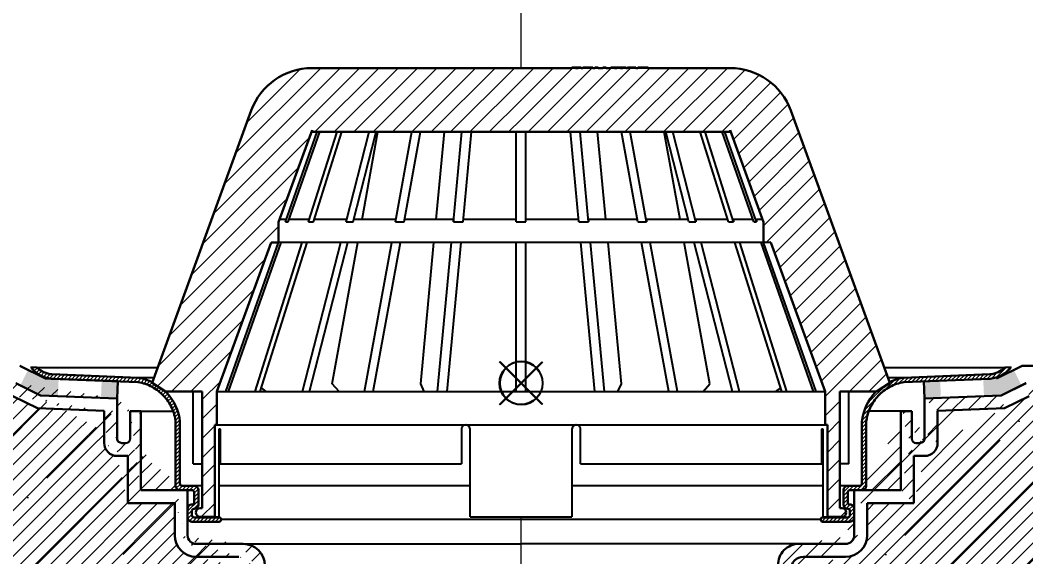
# Model space of a CAD drawing. Header units: millimetres. Extents: x -4447806 to 13389969, y -2188499 to 852203.
# Drawn here: x 4566402.7 to 4566751.5, y -556022 to -555835.8 of the extents above; entities that cross this region are included whole.
import ezdxf

# ---------------------------------------------------------------- set-up
doc = ezdxf.new("R2010")
doc.units = ezdxf.units.MM
doc.set_wipeout_variables(frame=1)
for name, pattern in [('ACAD_ISO03W100', [30, 12, -18]), ('ACAD_ISO04W100', [30, 24, -3, 0, -3]), ('CENTER', [2, 1.25, -0.25, 0.25, -0.25])]:
    doc.linetypes.add(name, pattern=pattern)
for name, color, linetype, lineweight in [('АР_Оси', 195, 'Continuous', 9), ('Маркер', 40, 'Continuous', 25), ('маскировка', 93, 'Continuous', 25), ('Основной', 7, 'Continuous', 30), ('Штриховка', 255, 'Continuous', 15)]:
    doc.layers.add(name, color=color, linetype=linetype, lineweight=lineweight)
pattern_1 = [(45, (4554050.788237893, -556361.9656053446), (-2.645192017280208, 2.645192017280208), [])]
pattern_2 = [(45, (4552168.695191167, -584349.4639847695), (-0.661298004320052, 0.6612980043200519), [])]
pattern_3 = [(45, (4554614.361343608, -559036.6908131054), (-26.45192017280208, 26.45192017280208), []), (45, (4554640.813262786, -559036.6908131054), (-26.45192017280208, 26.45192017280208), [46.76083032398397, -9.352166064796796, 0, -9.352166064796796])]
pattern_4 = [(45, (4564144.344276968, -582348.9086136111), (-3.359393861945864, 3.359393861945864), [])]

# ---------------------------------------------------------------- blocks, each defined once
blk = doc.blocks.new('маркер')
at = {"layer": 'Маркер'}
for p, q in [((4.949747468304849, -4.94974746830394), (-4.949747468306668, 4.949747468305759)), ((-4.949747468304849, -4.94974746830394), (4.949747468306668, 4.949747468305759))]:
    blk.add_line(p, q, dxfattribs=at)
blk.add_circle((0, 9.094947017729282e-13), 5, dxfattribs=at)
blk = doc.blocks.new('g6')
blk.add_blockref('маркер', (0, 0))
blk = doc.blocks.new('g5')
at = {"layer": 'Маркер'}
blk.add_blockref('маркер', (9.094947017729282e-13, -9.094947017729282e-13), dxfattribs=at)

msp = doc.modelspace()

# ---------------------------------------------------------------- hatches: boundary and pattern name
at = {"layer": 'Штриховка', "linetype": 'Continuous', "ltscale": 100, "transparency": 33554687}
h = msp.add_hatch(dxfattribs=at)
h.set_pattern_fill('ANSI31', color=256, scale=7.481732851837434, style=0)
h.set_pattern_definition(pattern_2)
edge = h.paths.add_edge_path()
edge.add_line((4566443.746954819, -555959.8384823925), (4566413.726320701, -555958.6411821761))
edge.add_arc((4566414.674589598, -555949.7654417077), 8.926252452578725, 226.4300074542204, 263.9017492738054, ccw=False)
edge.add_line((4566408.522257799, -555956.2328056066), (4566406.386465978, -555956.120872819))
edge.add_arc((4566414.674589598, -555949.7654417077), 10.4443524737345, 217.481416721961, 264.1899342890405)
edge.add_line((4566413.617296522, -555960.1561409174), (4566443.567169607, -555961.3506189984))
edge.add_arc((4566441.05744361, -555976.7964410736), 15.6483911319164, 5.680913267206279, 80.77090868461403, ccw=False)
edge.add_line((4566456.628979244, -555975.2474339791), (4566456.611883141, -555997.2946409963))
edge.add_arc((4566458.111241093, -555997.2946409963), 1.499358045651048, 180.000000000026, 269.999999999584)
edge.add_line((4566458.111241093, -555998.7939990363), (4566462.281416764, -555998.7950633774))
edge.add_arc((4566462.281416906, -555999.5447424062), 0.7496790228350506, 2.0799006961169653e-10, 90.00000000020799, ccw=False)
edge.add_line((4566463.031095881, -555999.5447424062), (4566463.028508281, -556003.2079891016))
edge.add_arc((4566462.428765072, -556003.2079891016), 0.5997432182103375, -90.00000000416048, 2.1859136722923722e-09, ccw=False)
edge.add_line((4566462.428765072, -556003.8077323106), (4566462.304981655, -556003.8077323106))
edge.add_arc((4566462.294312032, -556005.2964206923), 1.488726621059829, 89.58935932809365, 179.5893594131216)
edge.add_line((4566460.805623561, -556005.285751034), (4566460.805623561, -556008.2629038392))
edge.add_arc((4566462.300276658, -556008.2608980848), 1.494654381975562, 180.0768881637432, 270.1803612443576)
edge.add_line((4566462.304981655, -556009.7555450606), (4566471.793684775, -556009.7555450606))
edge.add_arc((4566471.793684775, -556009.1558018517), 0.5997432182195237, 269.9999998419031, 360.0000000017227)
edge.add_line((4566472.393427984, -556009.1558018517), (4566472.393427984, -556008.8559302471))
edge.add_arc((4566471.793684775, -556008.8559302471), 0.5997432182212249, 359.9999999984398, 450.0000000036404)
edge.add_line((4566471.793684775, -556008.2561870206), (4566463.054660631, -556008.2561870206))
edge.add_arc((4566463.05466063, -556007.5065079916), 0.7496790228186769, 179.9999999997887, 270.0000000004161, ccw=False)
edge.add_line((4566462.304981655, -556007.5065079916), (4566462.304981655, -556005.9068335773))
edge.add_arc((4566462.904724863, -556005.9068335773), 0.5997432181912846, 89.99999999401928, 180.0000000033804, ccw=False)
edge.add_line((4566462.904724863, -556005.3070903507), (4566463.028508281, -556005.3070903507))
edge.add_arc((4566463.063490902, -556003.8427149493), 1.464793205171871, 268.6315148099226, 361.3684851931973)
edge.add_line((4566464.527866375, -556003.8077323106), (4566464.530453974, -555998.7950633774))
edge.add_arc((4566463.031095881, -555998.7950633774), 1.499358045651048, 359.9999999990639, 449.9999999990639)
edge.add_line((4566463.031095881, -555997.2957053373), (4566458.886677917, -555997.2946409963))
edge.add_arc((4566458.886677918, -555996.5449619674), 0.749679022810469, 179.9999999991874, 270.0000000004161, ccw=False)
edge.add_line((4566458.136998942, -555996.5449619674), (4566458.136998942, -555975.0496858557))
edge.add_arc((4566441.041564969, -555976.810033615), 17.18582802918421, 5.879129274825019, 80.9428355285255)
h = msp.add_hatch(dxfattribs=at)
h.set_pattern_fill('ANSI31', color=256, scale=7.481732851837434, style=0)
h.set_pattern_definition(pattern_2)
edge = h.paths.add_edge_path()
edge.add_line((4566709.05382821, -555959.8384823925), (4566739.074462328, -555958.6411821761))
edge.add_arc((4566738.126193432, -555949.7654417077), 8.926252452578725, 276.0982507261946, 313.5699925457796)
edge.add_line((4566744.278525371, -555956.2328056066), (4566746.414317193, -555956.120872819))
edge.add_arc((4566738.126193432, -555949.7654417077), 10.4443524737345, 275.8100657109595, 322.51858327803905, ccw=False)
edge.add_line((4566739.183486507, -555960.1561409174), (4566709.233613423, -555961.3506189984))
edge.add_arc((4566711.74333956, -555976.7964410736), 15.6483911319164, 99.22909131538596, 174.3190867327937)
edge.add_line((4566696.171803927, -555975.2474339791), (4566696.188900029, -555997.2946409963))
edge.add_arc((4566694.689541936, -555997.2946409963), 1.499358045651048, 270.0000000004161, 359.999999999974, ccw=False)
edge.add_line((4566694.689541936, -555998.7939990363), (4566690.519366265, -555998.7950633774))
edge.add_arc((4566690.519366265, -555999.5447424062), 0.7496790228350506, 89.99999999979198, 179.999999999792)
edge.add_line((4566689.769687289, -555999.5447424062), (4566689.772274889, -556003.2079891016))
edge.add_arc((4566690.372018099, -556003.2079891016), 0.5997432182484431, 180.0000000020802, 270.0000000026002)
edge.add_line((4566690.372018099, -556003.8077323106), (4566690.495801517, -556003.8077323106))
edge.add_arc((4566690.508296906, -556005.29196767), 1.484287958561618, 0.23997220420727672, 90.48235087854312, ccw=False)
edge.add_line((4566691.992571868, -556005.285751034), (4566691.995159468, -556008.2629038392))
edge.add_arc((4566690.500506514, -556008.2608980848), 1.494654381981013, 269.81963875585177, 359.9231118360467, ccw=False)
edge.add_line((4566690.495801516, -556009.7555450606), (4566681.007098395, -556009.7555450606))
edge.add_arc((4566681.030217705, -556009.0999866766), 0.6559659295303978, 198.280002221216, 267.98020263747173, ccw=False)
edge.add_line((4566680.407355187, -556009.3057376539), (4566680.407355187, -556009.0058660493))
edge.add_arc((4566681.016386843, -556008.8783545992), 0.6222369087038284, 90.85531749606588, 191.8250659980182, ccw=False)
edge.add_line((4566681.007098396, -556008.2561870206), (4566689.746122541, -556008.2561870206))
edge.add_arc((4566689.746122399, -556007.5065079916), 0.7496790228398139, 270.0000000012481, 359.9999999994604)
edge.add_line((4566690.495801516, -556007.5065079916), (4566690.495801516, -556005.9068335773))
edge.add_arc((4566689.896058165, -556005.9068335773), 0.599743218202172, 359.9999999976598, 450.0000000054605)
edge.add_line((4566689.896058165, -556005.3070903507), (4566689.772274747, -556005.3070903507))
edge.add_arc((4566689.772274889, -556003.8077323106), 1.499358045749034, 180.0000000015602, 269.9999999962556, ccw=False)
edge.add_line((4566688.272916796, -556003.8077323106), (4566688.270329196, -555998.7950633774))
edge.add_arc((4566689.769687289, -555998.7950633774), 1.499358045651048, 90.0000000009361, 180.0000000009361, ccw=False)
edge.add_line((4566689.769687289, -555997.2957053373), (4566693.914105253, -555997.2946409963))
edge.add_arc((4566693.914105112, -555996.5449619674), 0.749679022810469, 269.999999999584, 360.0000000008126)
edge.add_line((4566694.663784087, -555996.5449619674), (4566694.663784087, -555975.0496858557))
edge.add_arc((4566711.75921806, -555976.810033615), 17.18582802918421, 99.0571644714745, 174.120870725175, ccw=False)
at = {"layer": 'Штриховка', "linetype": 'ACAD_ISO03W100', "ltscale": 0.5}
h = msp.add_hatch(color=256, dxfattribs=at)
h.dxf.hatch_style = 1
h.paths.add_polyline_path([(4566405.445560146, -555957.1021955052), (4566411.446150361, -555960.0685888706), (4566416.058282943, -555960.2525325927), (4566415.798871474, -555966.1754291857), (4566409.810020193, -555965.9365783611), (4566402.793092638, -555962.4677584261)])
h = msp.add_hatch(color=256, dxfattribs=at)
h.dxf.hatch_style = 1
h.paths.add_polyline_path([(4566747.355223025, -555957.1021955052), (4566741.354632668, -555960.0685888706), (4566736.742500227, -555960.2525325927), (4566737.001911555, -555966.1754291857), (4566742.990762978, -555965.9365783611), (4566750.007690391, -555962.4677584261)])
at = {"layer": 'Штриховка'}
h = msp.add_hatch(dxfattribs=at)
h.set_pattern_fill('ANSI35', color=256, scale=149.6346570367487)
h.set_pattern_definition(pattern_3)
h.paths.add_polyline_path([(4565977.899553986, -556036.4921491861), (4566483.058561746, -556036.7665284656), (4566436.364687341, -555972.7594800584), (4566400.144722955, -555966.1762222192), (4566311.547046789, -555966.1762222192), (4566307.674440598, -555967.6695964431), (4566191.298391115, -555967.660679998), (4566184.385199905, -555961.6748870854), (4565977.899549458, -555961.6748214298)])
h = msp.add_hatch(dxfattribs=at)
h.set_pattern_fill('ANSI31', color=256, scale=29.92693140734973)
h.set_pattern_definition(pattern_1)
edge = h.paths.add_edge_path()
edge.add_line((4566311.547049336, -555966.1680634329), (4566400.144722672, -555966.1762222723))
edge.add_line((4566311.547463363, -555961.6716934433), (4566311.547048628, -555966.1762222722))
edge.add_line((4566311.547462938, -555961.6763972559), (4566401.199262451, -555961.6798480732))
edge.add_line((4566436.364686633, -555966.9956468475), (4566409.810020193, -555965.9365783612))
edge.add_line((4566401.199262451, -555961.6798480732), (4566409.810020193, -555965.9365783611))
edge.add_line((4566436.364686633, -555980.9541982592), (4566436.364686633, -555966.9956468474))
edge.add_line((4566440.862760771, -555971.3931942192), (4566440.862760771, -555980.9541982592))
edge.add_line((4566444.611155792, -555971.3931942192), (4566440.862760771, -555971.3931942192))
edge.add_line((4566444.611155792, -555998.8640400157), (4566444.611155792, -555971.3931942192))
edge.add_line((4566431.866612496, -555971.3179021429), (4566431.866612496, -555982.4535563169))
edge.add_line((4566408.674546277, -555970.3929428183), (4566431.866612496, -555971.3179021429))
edge.add_line((4566400.144722672, -555966.1762222723), (4566408.674546277, -555970.3929428185))
edge.add_line((4566440.113081655, -555986.9516304549), (4566440.113081655, -556003.3621141537))
edge.add_line((4566436.364686633, -555986.9516304549), (4566440.113081655, -555986.9516304549))
edge.add_arc((4566436.364686633, -555982.4535563169), 4.498074136951645, 180, 270)
edge.add_arc((4566437.864044585, -555980.9541982592), 1.499358045643866, 180, 225.0000096606346)
edge.add_arc((4566438.664673968, -555979.0254586618), 3.520867302818248, 238.0947168603989, 280.4925637572651)
edge.add_line((4566460.805623561, -555998.8640400157), (4566444.611155792, -555998.8640400157))
edge.add_line((4566440.113081655, -556003.3621141537), (4566456.307549424, -556003.3621141537))
edge.add_line((4566460.805623561, -556014.4595484652), (4566460.805623561, -555998.8640400158))
edge.add_arc((4566463.804339748, -556014.4595484652), 2.99871609130086, 180, 270)
edge.add_line((4566480.059843862, -556017.458264563), (4566463.804339748, -556017.458264563))
edge.add_arc((4566463.804339748, -556014.4595484652), 7.496790228251794, 180, 270)
edge.add_line((4566456.307549424, -556003.3621141537), (4566456.307549424, -556014.4595484652))
edge.add_arc((4566480.059843862, -556024.9550547987), 7.496790228252504, 0, 90)
edge.add_arc((4566478.560485769, -556026.4544128389), 4.49807413695129, 0, 90)
edge.add_line((4566463.804339748, -556021.956338701), (4566478.560485769, -556021.956338701))
edge.add_line((4566483.058558492, -556026.45082505), (4566483.058553539, -556332.3198779435))
edge.add_line((4566487.556132711, -556338.4316733563), (4566487.556634044, -556024.9549402372))
edge.add_line((4566485.575479026, -556338.4316399272), (4566487.556219876, -556338.4316399272))
edge.add_line((4566483.058553539, -556332.3198779435), (4566485.575479026, -556338.4316399271))
at = {"layer": 'Штриховка', "linetype": 'ACAD_ISO03W100', "ltscale": 0.5}
h = msp.add_hatch(color=256, dxfattribs=at)
h.dxf.hatch_style = 1
h.paths.add_polyline_path([(4566430.986708058, -555960.8479166464), (4566436.600943845, -555961.0718268115), (4566436.364686633, -555966.9956468475), (4566430.750450847, -555966.7717366647)])
at = {"layer": 'Штриховка'}
h = msp.add_hatch(dxfattribs=at)
h.set_pattern_fill('ANSI31', color=256, scale=29.92693140734973)
h.set_pattern_definition(pattern_1)
edge = h.paths.add_edge_path()
edge.add_line((4566841.253733694, -555966.1680634329), (4566752.656060358, -555966.1762222723))
edge.add_line((4566841.253319666, -555961.6716934433), (4566841.253734542, -555966.1762222722))
edge.add_line((4566841.25332009, -555961.6763972559), (4566751.601520577, -555961.6798480732))
edge.add_line((4566752.656060358, -555966.1762222723), (4566744.126236752, -555970.3929428185))
edge.add_line((4566742.990762978, -555965.9365783611), (4566751.601520577, -555961.679848073))
edge.add_line((4566742.990762978, -555965.9365783611), (4566716.436096537, -555966.9956468474))
edge.add_line((4566720.934170675, -555971.3179021429), (4566720.934170675, -555982.4535563169))
edge.add_line((4566744.126236752, -555970.3929428183), (4566720.934170675, -555971.3179021429))
edge.add_line((4566716.436096537, -555980.9541982592), (4566716.436096537, -555966.9956468474))
edge.add_arc((4566714.936738444, -555980.9541982592), 1.499358045643866, 314.9999903393654, 360)
edge.add_arc((4566714.136109062, -555979.0254586618), 3.520867302818248, 259.5074362427349, 301.9052831396011)
edge.add_arc((4566713.494932838, -555980.930359249), 1.55709299937179, 180.8772287216313, 270)
edge.add_line((4566711.938022399, -555971.3931942192), (4566711.938022399, -555980.9541982592))
edge.add_line((4566708.189627238, -555998.8640400157), (4566708.189627238, -555971.3931942192))
edge.add_line((4566712.687701375, -555986.9516304549), (4566712.687701375, -556003.3621141537))
edge.add_line((4566716.436096537, -555986.9516304549), (4566712.687701374, -555986.9516304549))
edge.add_arc((4566716.436096537, -555982.4535563169), 4.498074136951645, 270, 360)
edge.add_line((4566708.189627238, -555971.3931942192), (4566711.938022399, -555971.3931942192))
edge.add_line((4566691.995159468, -555998.8640400157), (4566708.189627237, -555998.8640400157))
edge.add_line((4566712.687701375, -556003.3621141537), (4566696.493233606, -556003.3621141537))
edge.add_line((4566696.493233606, -556003.3621141537), (4566696.493233606, -556014.4595484652))
edge.add_line((4566691.995159468, -556014.4595484652), (4566691.995159468, -555998.8640400158))
edge.add_arc((4566688.996443423, -556014.4595484652), 2.99871609130086, 270, 360)
edge.add_line((4566672.919748459, -556017.458264563), (4566688.996443423, -556017.458264563))
edge.add_arc((4566672.795531204, -556024.6551677531), 7.197975091454373, 89.01115812475773, 182.3877865812512)
edge.add_arc((4566674.297262667, -556026.1602559718), 4.205682621826334, 88.33981322064828, 184.0106970183744)
edge.add_line((4566688.996443423, -556021.956338701), (4566674.419106551, -556021.956338701))
edge.add_arc((4566688.996443423, -556014.4595484652), 7.496790228251794, 270, 360)
edge.add_line((4566670.101879722, -556026.4544128389), (4566670.10187491, -556332.3198779436))
edge.add_line((4566665.603888078, -556338.4316733563), (4566665.603805866, -556024.9550547987))
edge.add_line((4566667.584541764, -556338.4316399272), (4566665.603800914, -556338.4316399272))
edge.add_line((4566670.101874911, -556332.3198779435), (4566667.584541764, -556338.4316399271))
at = {"layer": 'Штриховка', "linetype": 'ACAD_ISO03W100', "ltscale": 0.5}
h = msp.add_hatch(color=256, dxfattribs=at)
h.dxf.hatch_style = 1
h.paths.add_polyline_path([(4566721.81413242, -555960.8498676936), (4566716.199839327, -555961.0718268115), (4566716.436096537, -555966.9956468475), (4566722.050332324, -555966.7717366647)])

# ---------------------------------------------------------------- linework, layer by layer
at = {"ltscale": 50}
for p, q in [((4566408.5196702, -555956.2317412655), (4566744.281112971, -555956.2317412655)), ((4566709.05641581, -555959.8374180514), (4566443.74436722, -555959.8374180514)), ((4566444.611155792, -555971.3931942192), (4566455.744546542, -555971.3931942192)), ((4566708.189627238, -555971.3931942192), (4566697.056236629, -555971.3931942192)), ((4566689.772274889, -555997.2946409963), (4566463.028508281, -555997.2946409963)), ((4566680.407355187, -556009.0058660493), (4566472.393427984, -556009.0058660493)), ((4566479.80078331, -556017.4582274371), (4566576.400391585, -556017.4582093074)), ((4566672.99999986, -556017.4582274371), (4566576.400391585, -556017.4582093074))]:
    msp.add_line(p, q, dxfattribs=at)
at = {"layer": 'АР_Оси', "linetype": 'CENTER', "ltscale": 1000}
msp.add_lwpolyline([(4566576.626587583, -556974.1272595993), (4566576.482004598, -555639.8556224327)], dxfattribs=at)
at = {"layer": 'Основной', "ltscale": 0.5}
for p, q in [((4566402.597792013, -555955.6944006315), (4566411.446150361, -555960.0685888706)), ((4566750.202991016, -555955.6944006315), (4566741.354632668, -555960.0685888706)), ((4566954.547098681, -555955.6873417379), (4566750.202991016, -555955.6944006315)), ((4566436.600943845, -555961.0718268115), (4566411.446150361, -555960.0685888706)), ((4566401.199262451, -555961.6798480732), (4566409.810020193, -555965.9365783611)), ((4566742.990762978, -555965.9365783611), (4566751.601520577, -555961.6798480732)), ((4566751.491607783, -555961.7341834826), (4566742.990762978, -555965.9365783611)), ((4566400.144722672, -555966.1762222723), (4566408.674546277, -555970.3929428183)), ((4566409.810020193, -555965.9365783611), (4566436.364686633, -555966.9956468475)), ((4566436.364686633, -555966.9956468475), (4566409.810020193, -555965.9365783611)), ((4566436.364686633, -555980.9541982592), (4566436.364686633, -555966.9956468475)), ((4566742.990762978, -555965.9365783611), (4566716.436096537, -555966.9956468475)), ((4566716.436096537, -555980.9541982592), (4566716.436096537, -555966.9956468475)), ((4566752.656060358, -555966.1762222723), (4566744.126236752, -555970.3929428183)), ((4566408.674546277, -555970.3929428183), (4566431.866612496, -555971.3179021429)), ((4566744.126236752, -555970.3929428183), (4566720.934170675, -555971.3179021429)), ((4566431.866612496, -555971.3179021429), (4566431.866612496, -555982.4535563169)), ((4566444.611155792, -555971.3931942192), (4566440.862760771, -555971.3931942192)), ((4566440.862760771, -555971.3931942192), (4566440.862760771, -555980.9541982592)), ((4566444.611155792, -555998.8640400157), (4566444.611155792, -555971.3931942192)), ((4566708.189627238, -555998.8640400157), (4566708.189627238, -555971.3931942192)), ((4566708.189627238, -555971.3931942192), (4566711.938022399, -555971.3931942192)), ((4566711.938022399, -555971.3931942192), (4566711.938022399, -555980.9541982592)), ((4566720.934170675, -555971.3179021429), (4566720.934170675, -555982.4535563169)), ((4566456.611883142, -555997.2946409963), (4566456.628979244, -555975.2474339791)), ((4566458.136998942, -555975.0496858557), (4566458.136998942, -555996.5449619674)), ((4566694.663784087, -555975.0496858557), (4566694.663784087, -555996.5449619674)), ((4566696.188900029, -555997.2946409963), (4566696.171803927, -555975.2474339791)), ((4566436.364686633, -555986.9516304549), (4566440.113081655, -555986.9516304549)), ((4566440.113081655, -555986.9516304549), (4566440.113081655, -556003.3621141537)), ((4566716.436096537, -555986.9516304549), (4566712.687701375, -555986.9516304549)), ((4566712.687701375, -555986.9516304549), (4566712.687701375, -556003.3621141537)), ((4566460.805623561, -555998.8640400157), (4566444.611155792, -555998.8640400157)), ((4566462.278829305, -555998.7939990363), (4566458.111241093, -555998.7939990363)), ((4566458.886677918, -555997.2946409963), (4566463.028508281, -555997.2946409963)), ((4566460.805623561, -556014.4595484652), (4566460.805623561, -555998.8640400157)), ((4566464.527866375, -555998.7939990363), (4566464.527866375, -556003.8077323106)), ((4566688.272916796, -555998.7939990363), (4566688.272916796, -556003.8077323106)), ((4566693.914105112, -555997.2946409963), (4566689.772274889, -555997.2946409963)), ((4566690.521953865, -555998.7939990363), (4566694.689541936, -555998.7939990363)), ((4566691.995159468, -556014.4595484652), (4566691.995159468, -555998.8640400157)), ((4566691.995159468, -555998.8640400157), (4566708.189627238, -555998.8640400157)), ((4566463.028508281, -556003.2079891016), (4566463.028508281, -555999.5436780653)), ((4566689.772274889, -556003.2079891016), (4566689.772274889, -555999.5436780653)), ((4566440.113081655, -556003.3621141537), (4566456.307549424, -556003.3621141537)), ((4566456.307549424, -556003.3621141537), (4566456.307549424, -556014.4595484652)), ((4566462.304981655, -556003.8077323106), (4566462.428765072, -556003.8077323106)), ((4566463.028508281, -556005.3070903507), (4566462.904724863, -556005.3070903507)), ((4566689.772274889, -556005.3070903507), (4566689.896058165, -556005.3070903507)), ((4566690.495801516, -556003.8077323106), (4566690.372018099, -556003.8077323106)), ((4566712.687701375, -556003.3621141537), (4566696.493233606, -556003.3621141537)), ((4566696.493233606, -556003.3621141537), (4566696.493233606, -556014.4595484652)), ((4566462.304981655, -556005.9068335773), (4566462.304981655, -556007.5065079916)), ((4566463.05466063, -556008.2561870206), (4566471.793684775, -556008.2561870206)), ((4566472.393427984, -556008.8559302471), (4566472.393427984, -556009.1558018517)), ((4566680.407355187, -556008.8559302471), (4566680.407355187, -556009.1558018517)), ((4566689.746122399, -556008.2561870206), (4566681.007098396, -556008.2561870206)), ((4566690.495801516, -556005.9068335773), (4566690.495801516, -556007.5065079916)), ((4566471.793684775, -556009.7555450606), (4566462.304981655, -556009.7555450606)), ((4566681.007098396, -556009.7555450606), (4566690.495801516, -556009.7555450606)), ((4566480.059843862, -556017.458264563), (4566463.804339748, -556017.458264563)), ((4566672.919748459, -556017.458264563), (4566688.996443423, -556017.458264563)), ((4566463.804339748, -556021.956338701), (4566478.560485769, -556021.956338701)), ((4566688.996443423, -556021.956338701), (4566674.419106552, -556021.956338701))]:
    msp.add_line(p, q, dxfattribs=at)
at = {"layer": 'Основной', "ltscale": 50}
for p, q in [((4566406.383878378, -555956.119808478), (4566408.5196702, -555956.2317412655)), ((4566746.416904792, -555956.119808478), (4566744.281112971, -555956.2317412655))]:
    msp.add_line(p, q, dxfattribs=at)
at = {"layer": 'Основной'}
for p, q in [((4566436.364686633, -555966.9956468475), (4566436.600943845, -555961.0718268115)), ((4566716.436096537, -555966.9956468475), (4566716.199839327, -555961.0718268115))]:
    msp.add_line(p, q, dxfattribs=at)
at = {"layer": 'Основной', "ltscale": 0.5}
for points in [[(4566443.564582006, -555961.3495546574), (4566413.614708922, -555960.1550765764)], [(4566443.74436722, -555959.8374180514), (4566413.7237331, -555958.640117835)], [(4566709.05641581, -555959.8374180514), (4566739.07705007, -555958.640117835)], [(4566709.236201024, -555961.3495546574), (4566739.186074108, -555960.1550765764)]]:
    msp.add_lwpolyline(points, dxfattribs=at)
at = {"layer": 'Основной', "ltscale": 50}
for centre, radius, start, end in [((4566414.711696549, -555949.6932483274), 10.51918399984979, 217.6572846201899, 264.0140669382382), ((4566414.672001997, -555949.7643773666), 8.926252452534024, 226.429997026246, 263.9017555997448), ((4566738.128781173, -555949.7643773666), 8.926252452534024, 276.0982444002552, 313.570002973754), ((4566738.08908648, -555949.6932483274), 10.51918399984979, 275.9859330617617, 322.3427153798101)]:
    msp.add_arc(centre, radius, start, end, dxfattribs=at)
at = {"layer": 'Основной', "ltscale": 0.5}
for centre, radius, start, end in [((4566441.035968384, -555976.8146012342), 17.19186358081284, 5.892361615065084, 80.93589892925252), ((4566711.764814787, -555976.8146012342), 17.19186358081284, 99.0641010707475, 174.1076383849349), ((4566437.864044585, -555980.9541982592), 1.499358045643866, 180, 225.0000096593461), ((4566439.305850191, -555980.930359249), 1.55709299937179, 270, 359.1227712767312), ((4566713.494932838, -555980.930359249), 1.55709299937179, 180.8772287232689, 270), ((4566714.936738444, -555980.9541982592), 1.499358045643866, 314.9999903406539, 0), ((4566436.364686633, -555982.4535563169), 4.498074136951645, 180, 270), ((4566438.664673968, -555979.0254586618), 3.520867302818248, 238.0947168502283, 280.4925637680124), ((4566714.136109062, -555979.0254586618), 3.520867302818248, 259.5074362319875, 301.9052831497716), ((4566716.436096537, -555982.4535563169), 4.498074136951645, 270, 0), ((4566458.111241093, -555997.2946409963), 1.49935804565043, 180, 270), ((4566458.886677918, -555996.5449619674), 0.7496790228245046, 180, 270), ((4566462.278829305, -555999.5436780653), 0.74967902282557, 0, 90), ((4566463.028508281, -555998.7939990363), 1.49935804565043, 0, 90), ((4566689.772274889, -555998.7939990363), 1.49935804565043, 90, 180), ((4566690.521953865, -555999.5436780653), 0.74967902282557, 90, 180), ((4566693.914105112, -555996.5449619674), 0.7496790228245046, 270, 0), ((4566694.689541936, -555997.2946409963), 1.49935804565043, 270, 0), ((4566462.294312032, -556005.2964206923), 1.488726620967527, 89.58936553843668, 180.4106413452712), ((4566462.904724863, -556005.9068335773), 0.5997432182601721, 90, 180), ((4566462.428765072, -556003.2079891016), 0.5997432182530695, 270, 0), ((4566463.028508281, -556003.8077323106), 1.499358045650785, 270, 0), ((4566689.772274889, -556003.8077323106), 1.499358045650785, 180, 270), ((4566690.372018099, -556003.2079891016), 0.5997432182530695, 180, 270), ((4566689.896058165, -556005.9068335773), 0.5997432182601721, 0, 90), ((4566690.506471139, -556005.2964206923), 1.488726620967527, 359.5893586547288, 90.41063446156332), ((4566462.300276658, -556008.2608980848), 1.494654381986456, 180.0768874692479, 270.1803719335299), ((4566463.05466063, -556007.5065079916), 0.7496790228245046, 180, 270), ((4566471.793684775, -556008.8559302471), 0.5997432182601721, 0, 90), ((4566471.793684775, -556009.1558018517), 0.5997432182601721, 270, 0), ((4566681.007098396, -556008.8559302471), 0.5997432182601721, 90, 180), ((4566681.007098396, -556009.1558018517), 0.5997432182601721, 180, 270), ((4566689.746122399, -556007.5065079916), 0.7496790228245046, 270, 0), ((4566690.500506514, -556008.2608980848), 1.494654381986456, 269.8196280664701, 359.9231125307521), ((4566463.804339748, -556014.4595484652), 7.496790228251794, 180, 270), ((4566463.804339748, -556014.4595484652), 2.99871609130086, 180, 270), ((4566688.996443423, -556014.4595484652), 7.496790228251794, 270, 0), ((4566688.996443423, -556014.4595484652), 2.99871609130086, 270, 0), ((4566480.059843862, -556024.9550547987), 7.496790228252504, 0, 90), ((4566672.795531204, -556024.6551677531), 7.197975091454373, 89.01115811268404, 182.3877865838311), ((4566674.297262667, -556026.1602559718), 4.205682621826334, 88.33981321526102, 184.0106970179334)]:
    msp.add_arc(centre, radius, start, end, dxfattribs=at)
at = {"layer": 'Основной', "linetype": 'ACAD_ISO04W100'}
for centre, start, end in [((4566441.062629565, -555976.7908501482), 5.662419629267287, 80.79637811249708), ((4566711.738153465, -555976.7908501482), 99.20362188750293, 174.3375803707328)]:
    msp.add_arc(centre, 15.64267793084946, start, end, dxfattribs=at)

# ---------------------------------------------------------------- next in the draw order: block references
at = {"xscale": 1.496346570367487, "yscale": 1.496346570367487, "zscale": 1.496346570367487}
msp.add_blockref('g6', (4566576.397381185, -555961.6745324879), dxfattribs=at)

# ---------------------------------------------------------------- next in the draw order: wipeouts: each hides what was drawn before it
msp.add_wipeout([(4566453.150228051, -555964.6467618009), (4566448.495160582, -555961.5814307511), (4566482.851106337, -555867.1892502446), (4566483.878091826, -555864.8693825663), (4566484.761482395, -555863.2799339454), (4566485.850996535, -555861.602182975), (4566487.531017894, -555859.5824832098), (4566489.238904599, -555857.9488837019), (4566491.405706607, -555856.2222784638), (4566494.233518049, -555854.6905469791), (4566498.490741422, -555853.1144717989), (4566501.046780551, -555852.6139358452), (4566503.942694766, -555852.4207534152), (4566648.934432564, -555852.4207616339), (4566652.022468145, -555852.6662923244), (4566654.719700586, -555853.2376569808), (4566657.613420944, -555854.2196885988), (4566660.174005228, -555855.5076644358), (4566662.978412223, -555857.4538735875), (4566665.532744951, -555859.8107508522), (4566667.694103697, -555862.6675712558), (4566669.324741283, -555865.6438467128), (4566670.878776016, -555869.6076853825), (4566704.38187754, -555961.5814628635), (4566699.726898263, -555964.6467618009), (4566690.187956623, -555964.6467618009), (4566690.187956623, -555989.6357488838), (4566687.018573601, -555989.6357488838), (4566687.018573601, -556005.0481230359), (4566687.766748029, -556005.0481207895), (4566688.169158977, -556005.1125704551), (4566688.513925056, -556005.2468401219), (4566688.827349101, -556005.4862872149), (4566689.051223683, -556005.7928691413), (4566689.197704708, -556006.1481988591), (4566689.251434571, -556006.5313137474), (4566689.201286946, -556006.9215901834), (4566689.0580066955, -556007.2509977805), (4566688.796521857, -556007.6090498418), (4566688.556024914, -556007.8044168403), (4566688.162006538, -556007.987023357), (4566687.778733023, -556008.0299897655), (4566687.766748402, -556008.0408110928), (4566681.201642451, -556008.0408110928), (4566681.201642451, -555989.6357488838), (4566597.0882912185, -555989.6357488838), (4566597.0882912185, -555977.6679960118), (4566596.69105021, -555976.6495865979), (4566595.59495311, -555976.1686359046), (4566594.800070851, -555976.3970024518), (4566594.258578904, -555977.0085133299), (4566594.0955975875, -555977.6679909476), (4566594.0955975875, -556008.0408110928), (4566558.781700834, -556008.0408110928), (4566558.781528726, -555977.6679909457), (4566558.624800283, -555976.998285297), (4566557.288190608, -555976.1686359046), (4566556.350138177, -555976.4947138652), (4566555.813052502, -555977.5386180785), (4566555.789007203, -555989.6357488838), (4566471.6755173085, -555989.6357488838), (4566471.6755173085, -556008.0408110928), (4566465.1103779115, -556008.0408110928), (4566464.366971449, -556007.8342912511), (4566464.0499984985, -556007.5969903779), (4566463.816579924, -556007.2841251906), (4566463.664061221, -556006.9314890389), (4566463.634075604, -556006.5531097621), (4566463.674817193, -556006.1696109831), (4566463.824205489, -556005.8132631204), (4566464.06874113, -556005.4967777341), (4566464.357332091, -556005.2727875668), (4566464.713826318, -556005.1200669719), (4566465.094087012, -556005.0657662904), (4566465.858552713, -556005.0481230359), (4566465.858552713, -555989.6357488838), (4566462.6893417975, -555989.6357488838), (4566462.6893417975, -555964.6467618009)]).dxf.layer = 'маскировка'

# ---------------------------------------------------------------- next in the draw order: hatches: boundary and pattern name
at = {"layer": 'Штриховка'}
h = msp.add_hatch(dxfattribs=at)
h.set_pattern_fill('ANSI31', color=256, scale=1.496346570367487)
h.set_pattern_definition(pattern_4)
edge = h.paths.add_edge_path()
edge.add_line((4566576.438563157, -555852.4207534152), (4566503.942693822, -555852.4207616339))
edge.add_arc((4566503.942693822, -555874.8659601894), 22.44519855551275, 89.99999999999734, 160.0077497814186)
edge.add_line((4566482.850068215, -555867.1921030639), (4566448.495160582, -555961.5814307511))
edge.add_line((4566448.495160582, -555961.5814307511), (4566453.150228051, -555964.6467618009))
edge.add_line((4566453.150228051, -555964.6467618009), (4566465.858552713, -555964.6467618009))
edge.add_line((4566465.858552713, -555964.6467618009), (4566465.858552713, -556005.0481230359))
edge.add_line((4566465.858552713, -556005.0481230359), (4566465.107785488, -556005.0481230359))
edge.add_arc((4566465.110378359, -556006.5444673598), 1.496346570367476, 90.09928218367496, 180.0000000000004)
edge.add_arc((4566465.110378359, -556006.5444673598), 1.496346570367487, 179.9999999999996, 270.1115783625348)
edge.add_line((4566465.113292356, -556008.0408110928), (4566470.197953182, -556008.0408110928))
edge.add_line((4566470.197953182, -556008.0408110928), (4566470.197953182, -555976.1686359046))
edge.add_line((4566470.197953182, -555976.1686359044), (4566470.946127984, -555976.1686359044))
edge.add_line((4566470.946127984, -555976.1686359044), (4566470.946127984, -555964.6467618009))
edge.add_line((4566470.946127984, -555964.6467618009), (4566470.946685417, -555964.6467618009))
edge.add_line((4566470.946685417, -555964.6467618009), (4566489.790759194, -555912.8730633142))
edge.add_line((4566489.790759194, -555912.8730633142), (4566492.343889399, -555912.8730633142))
edge.add_line((4566492.343889399, -555912.8730633142), (4566492.343889399, -555905.8584214682))
edge.add_line((4566492.343889399, -555905.8584214682), (4566503.942694766, -555873.9909621591))
edge.add_line((4566503.942694766, -555873.9909621591), (4566503.942694766, -555874.5667007798))
edge.add_line((4566503.942694766, -555874.5667007798), (4566576.438563157, -555874.5667007798))
edge.add_line((4566576.438563157, -555874.5667007798), (4566576.438563157, -555852.4207534152))
h = msp.add_hatch(dxfattribs=at)
h.set_pattern_fill('ANSI31', color=256, scale=1.496346570367487)
h.set_pattern_definition(pattern_4)
h.paths.add_polyline_path([(4566576.438563157, -555852.4207534152), (4566648.934432492, -555852.4207616339, -0.3153359657176936), (4566670.027058098, -555867.1921030639), (4566704.50408395, -555961.9169477792), (4566699.726898264, -555964.6467618009), (4566687.018573601, -555964.6467618009), (4566687.018573601, -556005.0481230359), (4566687.769340825, -556005.0481230359, -0.4137061277335113), (4566689.263094527, -556006.5444673598, -0.4147840605900844), (4566687.763833958, -556008.0408110928), (4566682.679173131, -556008.0408110928), (4566682.679173131, -555976.1686359044), (4566681.93099833, -555976.1686359044), (4566681.93099833, -555964.6467618009), (4566681.930440897, -555964.6467618009), (4566663.08636712, -555912.8730633142), (4566660.533236915, -555912.8730633142), (4566660.533236915, -555905.8584214682), (4566648.934431547, -555873.9909621591), (4566648.934431547, -555874.5667007798), (4566576.438563157, -555874.5667007798)])
h = msp.add_hatch(dxfattribs=at)
h.set_pattern_fill('ANSI35', color=256, scale=149.6346570367487)
h.set_pattern_definition(pattern_3)
h.paths.add_polyline_path([(4567175.048514809, -556036.4921491861), (4566669.889507049, -556036.7665284656), (4566716.583381454, -555972.7594800584), (4566752.80334584, -555966.1762222192), (4566841.401022006, -555966.1762222192), (4566845.273628198, -555967.6695964431), (4566961.64967768, -555967.660679998), (4566968.562868889, -555961.6748870854), (4567175.048519337, -555961.6748214298)])

# ---------------------------------------------------------------- next in the draw order: linework, layer by layer
at = {"ltscale": 50}
for p, q in [((4566494.780973298, -555905.8100586213), (4566505.765147978, -555874.5667007798)), ((4566495.671728194, -555905.8100586213), (4566506.655897299, -555874.5667007798)), ((4566502.765285764, -555905.8100586213), (4566512.613424083, -555874.5667007798)), ((4566504.486085577, -555905.8100586213), (4566514.334223896, -555874.5667007798)), ((4566515.770309468, -555905.8100586213), (4566523.811279377, -555874.5667007798)), ((4566518.203887116, -555905.8100586213), (4566526.244857025, -555874.5667007798)), ((4566521.285887014, -555904.9323922419), (4566526.811994461, -555874.5667007798)), ((4566532.909771273, -555905.8100586213), (4566538.595599865, -555874.5667007798)), ((4566535.890285003, -555905.8100586213), (4566541.57610802, -555874.5667007798)), ((4566546.99868631, -555904.9323922419), (4566549.8592099, -555874.5667007798)), ((4566553.015652126, -555905.8100586213), (4566555.958851323, -555874.5667007798)), ((4566556.339979095, -555905.8100586213), (4566559.283181079, -555874.5667007798)), ((4566574.717764737, -555905.8100586213), (4566574.717764737, -555874.5667007798)), ((4566578.159361577, -555905.8100586213), (4566578.159361577, -555874.5667007798)), ((4566596.537146522, -555905.8100586213), (4566593.593946628, -555874.5667007798)), ((4566599.861474188, -555905.8100586213), (4566596.918273598, -555874.5667007798)), ((4566605.878440004, -555904.9323922419), (4566603.017916415, -555874.5667007798)), ((4566616.986841312, -555905.8100586213), (4566611.301018294, -555874.5667007798)), ((4566619.967352254, -555905.8100586213), (4566614.28152645, -555874.5667007798)), ((4566631.5912393, -555904.9323922419), (4566626.065131852, -555874.5667007798)), ((4566634.673239198, -555905.8100586213), (4566626.632269289, -555874.5667007798)), ((4566637.106816847, -555905.8100586213), (4566629.065846938, -555874.5667007798)), ((4566648.391040737, -555905.8100586213), (4566638.542902417, -555874.5667007798)), ((4566650.11184055, -555905.8100586213), (4566640.263702231, -555874.5667007798)), ((4566657.20539812, -555905.8100586213), (4566646.221229015, -555874.5667007798)), ((4566658.096153016, -555905.8100586213), (4566647.111978337, -555874.5667007798)), ((4566494.780973298, -555904.9323922419), (4566492.680935407, -555904.9323922419)), ((4566494.780973298, -555904.9323922419), (4566494.780973298, -555905.8100586213)), ((4566502.765285764, -555904.9323922419), (4566495.980278251, -555904.9323922419)), ((4566502.765285764, -555904.9323922419), (4566502.765285764, -555905.8100586213)), ((4566515.770309468, -555904.9323922419), (4566504.762728197, -555904.9323922419)), ((4566515.770309468, -555904.9323922419), (4566515.770309468, -555905.8100586213)), ((4566532.909771273, -555904.9323922419), (4566518.429764355, -555904.9323922419)), ((4566532.909771273, -555904.9323922419), (4566532.909771273, -555905.8100586213)), ((4566553.015652126, -555904.9323922419), (4566535.890285003, -555904.9323922419)), ((4566553.015652126, -555904.9323922419), (4566553.015652126, -555905.8100586213)), ((4566574.717764737, -555904.9323922419), (4566556.339979095, -555904.9323922419)), ((4566596.537146522, -555904.9323922419), (4566578.159361577, -555904.9323922419)), ((4566599.861474188, -555904.9323922419), (4566599.861474188, -555905.8100586213)), ((4566616.986841312, -555904.9323922419), (4566599.861474188, -555904.9323922419)), ((4566619.967352254, -555904.9323922419), (4566619.967352254, -555905.8100586213)), ((4566634.447361959, -555904.9323922419), (4566619.967352254, -555904.9323922419)), ((4566637.106816847, -555904.9323922419), (4566637.106816847, -555905.8100586213)), ((4566648.114398118, -555904.9323922419), (4566637.106816847, -555904.9323922419)), ((4566650.11184055, -555904.9323922419), (4566650.11184055, -555905.8100586213)), ((4566656.896848063, -555904.9323922419), (4566650.11184055, -555904.9323922419)), ((4566658.096153016, -555904.9323922419), (4566658.096153016, -555905.8100586213)), ((4566660.196196482, -555904.9323922419), (4566658.096153016, -555904.9323922419)), ((4566474.095855935, -555964.6467618009), (4566492.297845472, -555912.8730633142)), ((4566474.986610831, -555964.6467618009), (4566493.188594792, -555912.8730633142)), ((4566484.219522009, -555964.6467618009), (4566500.538967106, -555912.8730633142)), ((4566485.940316248, -555964.6467618009), (4566502.25976692, -555912.8730633142)), ((4566660.53324249, -555912.8730633142), (4566492.343889399, -555912.8730633142)), ((4566500.62775496, -555964.6467618009), (4566513.952527542, -555912.8730633142)), ((4566503.06133261, -555964.6467618009), (4566516.386105191, -555912.8730633142)), ((4566510.91555147, -555961.9169477792), (4566519.840804482, -555912.8730633142)), ((4566522.202367421, -555964.6467618009), (4566531.624409884, -555912.8730633142)), ((4566525.182881152, -555964.6467618009), (4566534.60491804, -555912.8730633142)), ((4566541.630605413, -555961.9169477792), (4566546.250656441, -555912.8730633142)), ((4566547.473092057, -555964.6467618009), (4566552.350297863, -555912.8730633142)), ((4566550.797419026, -555964.6467618009), (4566555.674627621, -555912.8730633142)), ((4566574.717764737, -555964.6467618009), (4566574.717764737, -555912.8730633142)), ((4566578.159361577, -555964.6467618009), (4566578.159361577, -555912.8730633142)), ((4566602.079705894, -555964.6467618009), (4566597.202500087, -555912.8730633142)), ((4566605.404034257, -555964.6467618009), (4566600.526827057, -555912.8730633142)), ((4566611.246520902, -555961.9169477792), (4566606.626469873, -555912.8730633142)), ((4566627.694245162, -555964.6467618009), (4566618.272208273, -555912.8730633142)), ((4566630.674756106, -555964.6467618009), (4566621.25271643, -555912.8730633142)), ((4566641.961574845, -555961.9169477792), (4566633.036321832, -555912.8730633142)), ((4566649.815793704, -555964.6467618009), (4566636.491021124, -555912.8730633142)), ((4566652.249371354, -555964.6467618009), (4566638.924598772, -555912.8730633142)), ((4566666.936810067, -555964.6467618009), (4566650.617359394, -555912.8730633142)), ((4566668.65760988, -555964.6467618009), (4566652.338159208, -555912.8730633142)), ((4566677.890515484, -555964.6467618009), (4566659.688531522, -555912.8730633142)), ((4566678.781264804, -555964.6467618009), (4566660.579286417, -555912.8730633142)), ((4566488.043765625, -555964.6467618009), (4566486.367343016, -555963.2920112109)), ((4566513.304144313, -555964.6467618009), (4566510.91555147, -555961.9169477792)), ((4566542.867032585, -555964.6467618009), (4566541.630605413, -555961.9169477792)), ((4566610.010093729, -555964.6467618009), (4566611.246520902, -555961.9169477792)), ((4566639.572982001, -555964.6467618009), (4566641.961574845, -555961.9169477792)), ((4566664.833366264, -555964.6467618009), (4566666.509783298, -555963.2920112109)), ((4566462.689341797, -555989.6357488837), (4566462.689341797, -555964.6467618009)), ((4566470.946127984, -555964.6467618009), (4566485.251218146, -555964.6467618009)), ((4566485.251218146, -555964.6467618009), (4566501.602291966, -555964.6467618009)), ((4566501.602291966, -555964.6467618009), (4566502.086790029, -555964.6467618009)), ((4566502.086790029, -555964.6467618009), (4566523.395930819, -555964.6467618009)), ((4566523.395930819, -555964.6467618009), (4566523.989317754, -555964.6467618009)), ((4566523.989317754, -555964.6467618009), (4566548.804335717, -555964.6467618009)), ((4566548.804335717, -555964.6467618009), (4566549.466175367, -555964.6467618009)), ((4566549.466175367, -555964.6467618009), (4566576.095969301, -555964.6467618009)), ((4566576.095969301, -555964.6467618009), (4566576.781157013, -555964.6467618009)), ((4566576.781157013, -555964.6467618009), (4566603.410949553, -555964.6467618009)), ((4566603.410949553, -555964.6467618009), (4566604.072790597, -555964.6467618009)), ((4566604.072790597, -555964.6467618009), (4566628.887805773, -555964.6467618009)), ((4566628.887805773, -555964.6467618009), (4566629.481195495, -555964.6467618009)), ((4566629.481195495, -555964.6467618009), (4566650.790336285, -555964.6467618009)), ((4566650.790336285, -555964.6467618009), (4566651.274834348, -555964.6467618009)), ((4566651.274834348, -555964.6467618009), (4566667.625913742, -555964.6467618009)), ((4566667.625913742, -555964.6467618009), (4566681.93099833, -555964.6467618009)), ((4566690.187956624, -555989.6357488837), (4566690.187956624, -555964.6467618009)), ((4566470.946127984, -555976.1686359044), (4566681.93099833, -555976.1686359044)), ((4566471.675517309, -555977.6649743586), (4566471.675517309, -556008.0408110928)), ((4566472.224097816, -555977.6649743586), (4566471.675517309, -555977.6649743586)), ((4566472.224097816, -555989.6357488837), (4566472.224097816, -555977.6649743586)), ((4566555.788835095, -555977.6679960117), (4566555.789007203, -555989.6357488837)), ((4566558.781700834, -556008.0408110928), (4566558.781528726, -555977.6679909457)), ((4566594.095597588, -555977.6619745011), (4566594.095597588, -556008.0408110928)), ((4566597.088291219, -555989.6357488837), (4566597.088291219, -555977.6619694369)), ((4566680.653061943, -555977.6649743586), (4566680.653061943, -555989.6357488837)), ((4566681.201642451, -555977.6649743586), (4566680.653061943, -555977.6649743586)), ((4566681.201642451, -556008.0408110928), (4566681.201642451, -555977.6649743586)), ((4566462.689341797, -555989.6357488837), (4566465.858724819, -555989.6357488837)), ((4566471.675517309, -555989.6357488837), (4566472.224097816, -555989.6357488837)), ((4566472.224097816, -555989.6357488837), (4566555.789007203, -555989.6357488837)), ((4566597.088291219, -555989.6357488837), (4566680.653061943, -555989.6357488837)), ((4566680.653061943, -555989.6357488837), (4566681.201642451, -555989.6357488837)), ((4566690.187956624, -555989.6357488837), (4566687.018573601, -555989.6357488837)), ((4566558.781700834, -555993.2213556321), (4566558.676248534, -555993.2079326566)), ((4566470.197953182, -556008.0408110928), (4566471.675517309, -556008.0408110928)), ((4566558.781700834, -556008.0408110928), (4566594.095597588, -556008.0408110928)), ((4566681.201642451, -556008.0408110928), (4566682.679173131, -556008.0408110928))]:
    msp.add_line(p, q, dxfattribs=at)
for centre, start, end in [((4566557.285181906, -555977.6649827242), 359.884814031413, 180.1153799489865), ((4566595.591944408, -555977.6649827242), 359.8846200510136, 180.1151859685871)]:
    msp.add_arc(centre, 1.496349844618572, start, end, dxfattribs=at)
for points in [[(4566494.780975047, -555905.8100524065), (4566495.226350485, -555905.8100524065), (4566495.671725925, -555905.8100524065)], [(4566502.76528596, -555905.8100524065), (4566503.625685238, -555905.8100524063), (4566504.486084516, -555905.8100524063)], [(4566515.770308968, -555905.8100524065), (4566516.987097297, -555905.8100524067), (4566518.203885624, -555905.8100524067)], [(4566532.909773242, -555905.8100524065), (4566534.400028506, -555905.8100524065), (4566535.890283771, -555905.8100524065)], [(4566553.015652617, -555905.8100524065), (4566554.677816384, -555905.8100524065), (4566556.33998015, -555905.8100524065)], [(4566574.717764638, -555905.8100524065), (4566576.438563195, -555905.8100524065), (4566578.15936175, -555905.8100524065)], [(4566596.537146239, -555905.8100524065), (4566598.199310005, -555905.8100524065), (4566599.861473774, -555905.8100524065)], [(4566616.986842618, -555905.8100524065), (4566618.477097882, -555905.8100524065), (4566619.967353147, -555905.8100524065)], [(4566634.673240764, -555905.8100524067), (4566635.890029091, -555905.8100524067), (4566637.106817421, -555905.8100524065)], [(4566648.391041873, -555905.8100524063), (4566649.25144115, -555905.8100524063), (4566650.111840428, -555905.8100524065)], [(4566657.205400463, -555905.8100524065), (4566657.650775903, -555905.8100524065), (4566658.096151342, -555905.8100524065)]]:
    msp.add_spline(points, degree=3, dxfattribs=at)
at = {"layer": 'Основной', "linetype": 'Continuous'}
for p, q in [((4566594.098841147, -555852.4207534152), (4566594.098841147, -555852.2711162252)), ((4566595.334904596, -555852.2711162252), (4566594.098841147, -555852.2711162252)), ((4566595.334904596, -555852.4207534152), (4566595.334904596, -555852.2711162252)), ((4566596.004059851, -555852.2711162252), (4566595.334904596, -555852.2711162252)), ((4566596.004059851, -555852.2711162252), (4566596.004059851, -555852.4207534152)), ((4566596.199228131, -555852.2711162252), (4566596.004059851, -555852.2711162252)), ((4566596.199228131, -555852.2711162252), (4566596.199228131, -555852.4207534152)), ((4566597.305179857, -555852.2711162252), (4566596.199228131, -555852.2711162252)), ((4566597.305179857, -555852.2711162252), (4566597.305179857, -555852.4207534152)), ((4566597.87209014, -555852.4207534152), (4566597.87209014, -555852.2711162252)), ((4566601.385112901, -555852.2711162252), (4566597.87209014, -555852.2711162252)), ((4566601.385112901, -555852.2711162252), (4566601.385112901, -555852.4207534152)), ((4566602.035674297, -555852.4207534152), (4566602.035674297, -555852.2711162252)), ((4566602.035674297, -555852.2711162252), (4566603.206682581, -555852.2711162252)), ((4566603.206682581, -555852.2711162252), (4566603.206682581, -555852.4207534152)), ((4566604.833082588, -555852.2711162252), (4566606.004092266, -555852.2711162252)), ((4566604.833082588, -555852.4207534152), (4566604.833082588, -555852.2711162252)), ((4566606.004092266, -555852.2711162252), (4566606.004092266, -555852.4207534152)), ((4566608.801499163, -555852.2711162252), (4566607.630492273, -555852.2711162252)), ((4566607.630492273, -555852.4207534152), (4566607.630492273, -555852.2711162252)), ((4566608.801499163, -555852.2711162252), (4566608.801499163, -555852.4207534152)), ((4566608.801499163, -555852.2711162252), (4566608.931612278, -555852.2711162252)), ((4566608.931612278, -555852.2711162252), (4566608.931612278, -555852.4207534152)), ((4566608.931612278, -555852.2711162252), (4566609.517115723, -555852.2711162252)), ((4566609.517115723, -555852.2711162252), (4566609.517115723, -555852.4207534152)), ((4566609.517115723, -555852.2711162252), (4566609.647227446, -555852.2711162252)), ((4566609.647227446, -555852.2711162252), (4566609.647227446, -555852.4207534152)), ((4566609.647228839, -555852.4207534152), (4566609.647227446, -555852.2711162252)), ((4566610.883292288, -555852.2711162252), (4566609.647227446, -555852.2711162252)), ((4566610.883292288, -555852.2711162252), (4566610.883292288, -555852.4207534152)), ((4566610.883292288, -555852.2711162252), (4566611.013405402, -555852.2711162252)), ((4566611.013405402, -555852.2711162252), (4566611.013405402, -555852.4207534152)), ((4566611.013405402, -555852.2711162252), (4566611.598907454, -555852.2711162252)), ((4566611.598907454, -555852.2711162252), (4566611.598907454, -555852.4207534152)), ((4566611.598907454, -555852.2711162252), (4566611.729020569, -555852.2711162252)), ((4566611.729020569, -555852.4207534152), (4566611.729020569, -555852.2711162252)), ((4566612.900027459, -555852.2711162252), (4566611.729020569, -555852.2711162252)), ((4566612.900027459, -555852.2711162252), (4566612.900027459, -555852.4207534152)), ((4566613.420477134, -555852.4207534152), (4566613.420477134, -555852.2711162252)), ((4566613.420477134, -555852.2711162252), (4566616.282943376, -555852.2711162252)), ((4566616.282943376, -555852.2711162252), (4566616.282943376, -555852.4207534152)), ((4566616.998555756, -555852.4207534152), (4566616.998555756, -555852.2711162252)), ((4566620.474668819, -555852.2711162252), (4566616.998555756, -555852.2711162252)), ((4566620.474668819, -555852.2711162252), (4566620.474668819, -555852.4207534152)), ((4566620.474668819, -555852.2711162252), (4566620.511582001, -555852.2711162252)), ((4566620.511582001, -555852.2711162252), (4566620.511582001, -555852.4207534152)), ((4566503.942694766, -555852.4207534152), (4566594.098841147, -555852.4207534152)), ((4566595.334904596, -555852.4207534152), (4566596.199228131, -555852.4207534152)), ((4566597.305179857, -555852.4207534152), (4566597.87209014, -555852.4207534152)), ((4566601.385112901, -555852.4207534152), (4566602.035674297, -555852.4207534152)), ((4566603.206682581, -555852.4207534152), (4566604.833082588, -555852.4207534152)), ((4566606.004092266, -555852.4207534152), (4566607.630492273, -555852.4207534152)), ((4566608.801499163, -555852.4207534152), (4566609.647228839, -555852.4207534152)), ((4566610.883292288, -555852.4207534152), (4566611.729020569, -555852.4207534152)), ((4566612.900027459, -555852.4207534152), (4566613.420477134, -555852.4207534152)), ((4566616.282943376, -555852.4207534152), (4566616.998555756, -555852.4207534152)), ((4566620.474668819, -555852.4207534152), (4566648.934431547, -555852.4207534152)), ((4566482.851103173, -555867.1892595419), (4566448.495160582, -555961.5814307511)), ((4566704.38187754, -555961.5814628635), (4566670.026017567, -555867.1892595419)), ((4566503.942694766, -555873.9909621591), (4566492.343889399, -555905.8584214682)), ((4566503.942694766, -555874.5667007798), (4566503.942694766, -555873.9909621591)), ((4566648.934431547, -555874.5667007798), (4566503.942694766, -555874.5667007798)), ((4566648.934431547, -555873.9909621591), (4566648.934431547, -555874.5667007798)), ((4566660.53324249, -555905.8584214682), (4566648.934431547, -555873.9909621591)), ((4566492.343889399, -555905.8584214682), (4566492.343889399, -555912.8730633142)), ((4566660.53324249, -555912.8730633142), (4566660.53324249, -555905.8584214682)), ((4566489.790759194, -555912.8730633142), (4566470.946685417, -555964.6467618009)), ((4566492.343889399, -555912.8730633142), (4566489.790759194, -555912.8730633142)), ((4566663.056424856, -555912.7908129105), (4566660.53324249, -555912.8730633142)), ((4566681.930440897, -555964.6467618009), (4566663.086361546, -555912.8730633142)), ((4566448.495160582, -555961.5814307511), (4566453.150228051, -555964.6467618009)), ((4566699.726898264, -555964.6467618009), (4566704.38187754, -555961.5814628635)), ((4566465.858552713, -555964.6467618009), (4566453.150228051, -555964.6467618009)), ((4566465.858552713, -556005.0481230359), (4566465.858552713, -555964.6467618009)), ((4566470.946127984, -555976.1686359044), (4566470.946127984, -555964.6467618009)), ((4566470.946685417, -555964.6467618009), (4566470.946127984, -555964.6467618009)), ((4566681.93099833, -555964.6467618009), (4566681.930440897, -555964.6467618009)), ((4566681.93099833, -555964.6467618009), (4566681.93099833, -555976.1686359044)), ((4566687.018573601, -555964.6467618009), (4566687.018573601, -556005.0481230359)), ((4566699.726898264, -555964.6467618009), (4566687.018573601, -555964.6467618009)), ((4566470.197953182, -555976.1686359044), (4566470.946127984, -555976.1686359044)), ((4566470.197953182, -556008.0408110928), (4566470.197953182, -555976.1686359044)), ((4566681.93099833, -555976.1686359044), (4566682.679173131, -555976.1686359044)), ((4566682.679173131, -555976.1686359044), (4566682.679173131, -556008.0408110928)), ((4566465.110377911, -556005.0481230359), (4566465.858552713, -556005.0481230359)), ((4566687.018573601, -556005.0481230359), (4566687.766748402, -556005.0481230359)), ((4566465.110377911, -556008.0408110928), (4566470.197953182, -556008.0408110928)), ((4566682.679173131, -556008.0408110928), (4566687.766748402, -556008.0408110928))]:
    msp.add_line(p, q, dxfattribs=at)
for centre, radius, start, end in [((4566503.942693822, -555874.8659601894), 22.44519855551239, 90, 160.0000002210553), ((4566648.934432564, -555874.8659601894), 22.44519855551244, 19.99999977894467, 90), ((4566465.110378359, -556006.5444673598), 1.496346570367465, 90, 180), ((4566687.766748029, -556006.5444673598), 1.496346570367487, 0, 90), ((4566465.110378359, -556006.5444673598), 1.496346570367487, 180, 270), ((4566687.766748029, -556006.5444673598), 1.496346570367465, 270, 0)]:
    msp.add_arc(centre, radius, start, end, dxfattribs=at)

# ---------------------------------------------------------------- next in the draw order: block references
at = {"xscale": -1.496346570367487, "yscale": 1.496346570367487, "zscale": 1.496346570367487}
msp.add_blockref('g6', (4566576.550687609, -555961.6745324879), dxfattribs=at)

# ---------------------------------------------------------------- next in the draw order: block references
at = {"xscale": 1.496346570367487, "yscale": 1.496346570367487, "zscale": 1.496346570367487}
msp.add_blockref('g5', (4566576.401096394, -555961.6782479798), dxfattribs=at)

doc.saveas('drawing.dxf')
